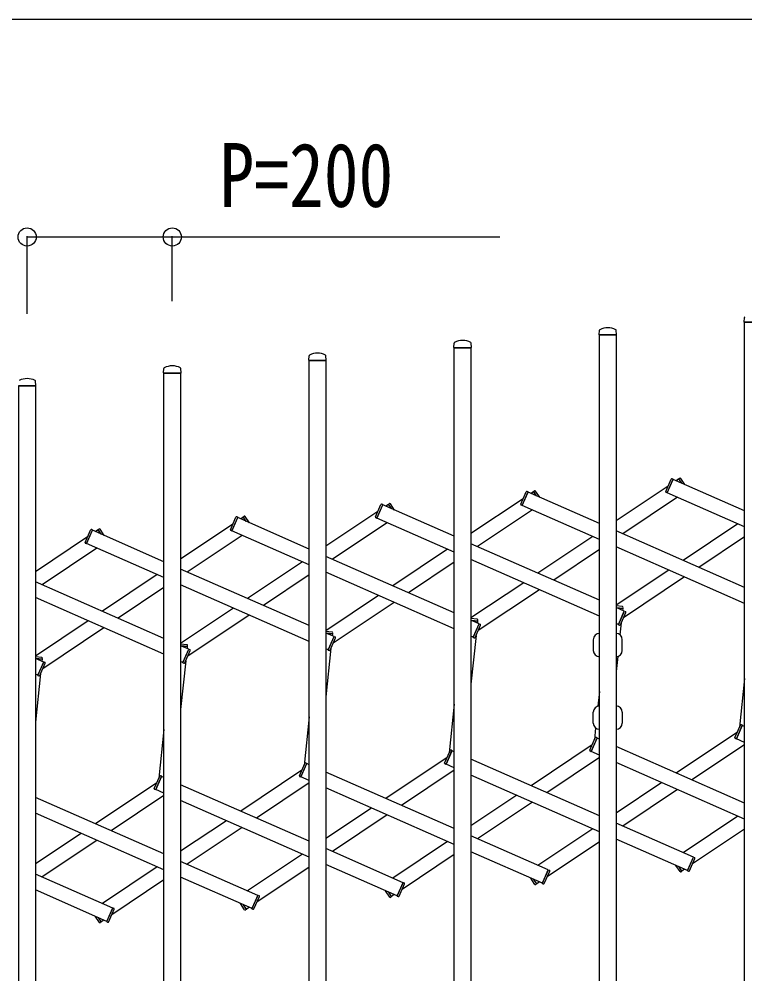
# Model space of a CAD drawing. Units: millimetres, scale not verified. Extents: x -16832 to 16820, y -11880 to 11880.
# Drawn here: x -1348 to -348, y -8016 to -6702 of the extents above; entities that cross this region are included whole.
import ezdxf
from ezdxf.enums import TextEntityAlignment as Align

# ---------------------------------------------------------------- set-up
doc = ezdxf.new("R2010")
doc.units = ezdxf.units.MM
doc.header["$LTSCALE"] = 50
for name, color, linetype in [('0-3_YKK_13', 4, 'Continuous'), ('0-4_YKK_A1', 4, 'Continuous'), ('0-5_YKK_D', 6, 'Continuous')]:
    doc.layers.add(name, color=color, linetype=linetype)
doc.styles.add('ＭＳ ゴシック', font='')
doc.styles.get('ＭＳ ゴシック').set_extended_font_data('MS Gothic')

msp = doc.modelspace()

# ---------------------------------------------------------------- linework, layer by layer
at = {"layer": '0-3_YKK_13'}
for p, q in [((-348.42, -7118.71), (-348.05, -7112.58)), ((-324.72, -7119.02), (-348.12, -7119.02)), ((-548.42, -7136.2), (-548.05, -7130.08)), ((-524.72, -7136.52), (-548.12, -7136.52)), ((-524.42, -7136.2), (-524.8, -7130.08)), ((-748.42, -7153.7), (-748.05, -7147.57)), ((-724.42, -7153.7), (-724.8, -7147.57)), ((-948.42, -7171.2), (-948.05, -7165.07)), ((-924.42, -7171.2), (-924.8, -7165.07)), ((-724.72, -7154.02), (-748.12, -7154.02)), ((-924.72, -7171.52), (-948.12, -7171.52)), ((-1148.42, -7188.7), (-1148.05, -7182.57)), ((-1124.72, -7189.02), (-1148.12, -7189.02)), ((-1124.42, -7188.7), (-1124.8, -7182.57)), ((-1324.42, -7206.19), (-1324.8, -7200.07)), ((-1324.72, -7206.51), (-1348.12, -7206.51)), ((-456.41, -7352.14), (-448.92, -7335.12)), ((-454.53, -7354.07), (-446.23, -7335.21)), ((-446.23, -7335.21), (-447.6, -7334.61)), ((-438.63, -7334.55), (-437.39, -7333.71)), ((-434.53, -7340.69), (-438.63, -7334.55)), ((-430.27, -7342.56), (-436, -7333.99)), ((-656.41, -7369.64), (-648.92, -7352.62)), ((-654.53, -7371.56), (-646.23, -7352.71)), ((-646.23, -7352.71), (-647.6, -7352.11)), ((-638.63, -7352.04), (-637.39, -7351.21)), ((-634.53, -7358.19), (-638.63, -7352.04)), ((-630.27, -7360.06), (-636, -7351.49)), ((-454.53, -7354.07), (-455.9, -7353.46)), ((-856.41, -7387.14), (-848.92, -7370.12)), ((-854.53, -7389.06), (-846.23, -7370.21)), ((-846.23, -7370.21), (-847.6, -7369.6)), ((-838.63, -7369.54), (-837.39, -7368.71)), ((-834.53, -7375.68), (-838.63, -7369.54)), ((-830.27, -7377.56), (-836, -7368.99)), ((-654.53, -7371.56), (-655.9, -7370.96)), ((-1056.41, -7404.64), (-1048.92, -7387.61)), ((-1054.53, -7406.56), (-1046.23, -7387.7)), ((-1046.23, -7387.7), (-1047.6, -7387.1)), ((-1038.63, -7387.04), (-1037.39, -7386.21)), ((-1034.53, -7393.18), (-1038.63, -7387.04)), ((-1030.27, -7395.06), (-1036, -7386.48)), ((-854.53, -7389.06), (-855.9, -7388.46)), ((-1256.41, -7422.14), (-1248.92, -7405.11)), ((-1254.53, -7424.06), (-1246.23, -7405.2)), ((-1246.23, -7405.2), (-1247.6, -7404.6)), ((-1238.63, -7404.54), (-1237.39, -7403.7)), ((-1234.53, -7410.68), (-1238.63, -7404.54)), ((-1230.27, -7412.55), (-1236, -7403.98)), ((-1054.53, -7406.56), (-1055.9, -7405.96)), ((-1254.53, -7424.06), (-1255.9, -7423.45)), ((-516.27, -7510.56), (-524.92, -7509.66)), ((-515.54, -7513.15), (-524.23, -7512.24)), ((-521.82, -7535.48), (-513.52, -7516.63)), ((-519.13, -7535.57), (-511.64, -7518.55)), ((-515.54, -7513.15), (-515.38, -7511.66)), ((-513.52, -7516.63), (-512.15, -7517.23)), ((-716.27, -7528.06), (-724.92, -7527.15)), ((-715.54, -7530.65), (-724.23, -7529.74)), ((-721.82, -7552.98), (-713.52, -7534.12)), ((-715.54, -7530.65), (-715.38, -7529.16)), ((-713.52, -7534.12), (-712.15, -7534.73)), ((-916.27, -7545.56), (-924.92, -7544.65)), ((-915.54, -7548.15), (-924.23, -7547.24)), ((-915.54, -7548.15), (-915.38, -7546.66)), ((-719.13, -7553.07), (-711.64, -7536.05)), ((-521.82, -7535.48), (-520.45, -7536.08)), ((-921.82, -7570.48), (-913.52, -7551.62)), ((-919.13, -7570.57), (-911.64, -7553.54)), ((-913.52, -7551.62), (-912.15, -7552.22)), ((-721.82, -7552.98), (-720.45, -7553.58)), ((-556.42, -7556.12), (-556.42, -7571.12)), ((-516.42, -7571.12), (-516.42, -7556.12)), ((-1116.27, -7563.06), (-1124.92, -7562.15)), ((-1115.54, -7565.65), (-1124.23, -7564.74)), ((-1121.82, -7587.97), (-1113.52, -7569.12)), ((-1119.13, -7588.06), (-1111.64, -7571.04)), ((-1115.54, -7565.65), (-1115.38, -7564.16)), ((-1113.52, -7569.12), (-1112.15, -7569.72)), ((-921.82, -7570.48), (-920.45, -7571.08)), ((-1316.27, -7580.55), (-1324.92, -7579.65)), ((-1315.54, -7583.14), (-1324.23, -7582.23)), ((-1321.82, -7605.47), (-1313.52, -7586.62)), ((-1315.54, -7583.14), (-1315.38, -7581.65)), ((-1313.52, -7586.62), (-1312.15, -7587.22)), ((-1319.13, -7605.56), (-1311.64, -7588.54)), ((-1121.82, -7587.97), (-1120.45, -7588.58)), ((-1321.82, -7605.47), (-1320.45, -7606.08)), ((-556.42, -7670.92), (-556.42, -7655.92)), ((-516.42, -7655.92), (-516.42, -7670.92)), ((-361.21, -7691), (-353.72, -7673.97)), ((-359.33, -7692.92), (-351.03, -7674.07)), ((-351.03, -7674.07), (-352.4, -7673.46)), ((-561.21, -7708.5), (-553.72, -7691.47)), ((-559.33, -7710.42), (-551.03, -7691.56)), ((-551.03, -7691.56), (-552.4, -7690.96)), ((-359.33, -7692.92), (-360.7, -7692.32)), ((-761.21, -7725.99), (-753.72, -7708.97)), ((-759.33, -7727.92), (-751.03, -7709.06)), ((-751.03, -7709.06), (-752.4, -7708.46)), ((-559.33, -7710.42), (-560.7, -7709.82)), ((-961.21, -7743.49), (-953.72, -7726.47)), ((-959.33, -7745.41), (-951.03, -7726.56)), ((-951.03, -7726.56), (-952.4, -7725.96)), ((-759.33, -7727.92), (-760.7, -7727.31)), ((-1161.21, -7760.99), (-1153.72, -7743.97)), ((-1159.33, -7762.91), (-1151.03, -7744.06)), ((-1151.03, -7744.06), (-1152.4, -7743.45)), ((-959.33, -7745.41), (-960.7, -7744.81)), ((-1159.33, -7762.91), (-1160.7, -7762.31)), ((-426.62, -7874.34), (-418.32, -7855.48)), ((-423.93, -7874.43), (-416.44, -7857.4)), ((-418.32, -7855.48), (-416.95, -7856.08)), ((-626.62, -7891.83), (-618.32, -7872.98)), ((-623.93, -7891.92), (-616.44, -7874.9)), ((-618.32, -7872.98), (-616.95, -7873.58)), ((-436.85, -7875.56), (-442.58, -7866.98)), ((-434.22, -7875), (-438.32, -7868.86)), ((-434.22, -7875), (-435.46, -7875.83)), ((-426.62, -7874.34), (-425.25, -7874.94)), ((-636.85, -7893.05), (-642.58, -7884.48)), ((-634.22, -7892.5), (-638.32, -7886.36)), ((-836.85, -7910.55), (-842.58, -7901.98)), ((-826.62, -7909.33), (-818.32, -7890.48)), ((-823.93, -7909.42), (-816.44, -7892.4)), ((-818.32, -7890.48), (-816.95, -7891.08)), ((-634.22, -7892.5), (-635.46, -7893.33)), ((-626.62, -7891.83), (-625.25, -7892.44)), ((-1026.62, -7926.83), (-1018.32, -7907.97)), ((-1023.93, -7926.92), (-1016.44, -7909.9)), ((-1018.32, -7907.97), (-1016.95, -7908.58)), ((-834.22, -7909.99), (-838.32, -7903.85)), ((-834.22, -7909.99), (-835.46, -7910.83)), ((-826.62, -7909.33), (-825.25, -7909.93)), ((-1226.62, -7944.33), (-1218.32, -7925.47)), ((-1223.93, -7944.42), (-1216.44, -7927.39)), ((-1218.32, -7925.47), (-1216.95, -7926.08)), ((-1036.85, -7928.05), (-1042.58, -7919.48)), ((-1034.22, -7927.49), (-1038.32, -7921.35)), ((-1034.22, -7927.49), (-1035.46, -7928.33)), ((-1026.62, -7926.83), (-1025.25, -7927.43)), ((-1236.85, -7945.55), (-1242.58, -7936.98)), ((-1234.22, -7944.99), (-1238.32, -7938.85)), ((-1234.22, -7944.99), (-1235.46, -7945.82)), ((-1226.62, -7944.33), (-1225.25, -7944.93))]:
    msp.add_line(p, q, dxfattribs=at)
for centre, radius, start, end in [((-347.05, -7112.64), 1, 117.6601, 176.5), ((-536.42, -7150.41), 23.89, 62.3399, 117.6601), ((-348.12, -7118.72), 0.3, 176.5, 180), ((-348.12, -7118.72), 0.3, 180, 270), ((-548.12, -7136.22), 0.3, 176.5, 180), ((-548.12, -7136.22), 0.3, 180, 270), ((-547.05, -7130.14), 1, 117.6601, 176.5), ((-525.8, -7130.14), 1, 3.5, 62.3399), ((-524.72, -7136.22), 0.3, 270, 0), ((-524.72, -7136.22), 0.3, 0, 3.5), ((-747.05, -7147.64), 1, 117.6601, 176.5), ((-736.42, -7167.91), 23.89, 62.3399, 117.6601), ((-725.8, -7147.64), 1, 3.5, 62.3399), ((-947.05, -7165.13), 1, 117.6601, 176.5), ((-936.42, -7185.41), 23.89, 62.3399, 117.6601), ((-925.8, -7165.13), 1, 3.5, 62.3399), ((-748.12, -7153.72), 0.3, 176.5, 180), ((-748.12, -7153.72), 0.3, 180, 270), ((-724.72, -7153.72), 0.3, 270, 0), ((-724.72, -7153.72), 0.3, 0, 3.5), ((-1136.42, -7202.91), 23.89, 62.3399, 117.6601), ((-948.12, -7171.22), 0.3, 176.5, 180), ((-948.12, -7171.22), 0.3, 180, 270), ((-924.72, -7171.22), 0.3, 270, 0), ((-924.72, -7171.22), 0.3, 0, 3.5), ((-1148.12, -7188.72), 0.3, 176.5, 180), ((-1148.12, -7188.72), 0.3, 180, 270), ((-1147.05, -7182.63), 1, 117.6601, 176.5), ((-1125.8, -7182.63), 1, 3.5, 62.3399), ((-1124.72, -7188.72), 0.3, 270, 0), ((-1124.72, -7188.72), 0.3, 0, 3.5), ((-1336.42, -7220.4), 23.89, 62.3399, 117.6601), ((-1325.8, -7200.13), 1, 3.5, 62.3399), ((-1324.72, -7206.21), 0.3, 270, 0), ((-1324.72, -7206.21), 0.3, 0, 3.5), ((-448, -7335.52), 1, 66.24664, 156.24664), ((-436.83, -7334.55), 1, 33.75336, 123.75336), ((-648, -7353.02), 1, 66.24664, 156.24664), ((-636.83, -7352.04), 1, 33.75336, 123.75336), ((-455.5, -7352.55), 1, 156.24664, 246.24664), ((-848, -7370.52), 1, 66.24664, 156.24664), ((-836.83, -7369.54), 1, 33.75336, 123.75336), ((-655.5, -7370.04), 1, 156.24664, 246.24664), ((-1048, -7388.02), 1, 66.24664, 156.24664), ((-1036.83, -7387.04), 1, 33.75336, 123.75336), ((-855.5, -7387.54), 1, 156.24664, 246.24664), ((-1248, -7405.51), 1, 66.24664, 156.24664), ((-1236.83, -7404.54), 1, 33.75336, 123.75336), ((-1055.5, -7405.04), 1, 156.24664, 246.24664), ((-1255.5, -7422.54), 1, 156.24664, 246.24664), ((-516.37, -7511.56), 1, 354.00983, 84.00983), ((-512.55, -7518.14), 1, 336.24664, 66.24664), ((-716.37, -7529.06), 1, 354.00983, 84.00983), ((-916.37, -7546.55), 1, 354.00983, 84.00983), ((-712.55, -7535.64), 1, 336.24664, 66.24664), ((-520.04, -7535.17), 1, 246.24664, 336.24664), ((-912.55, -7553.14), 1, 336.24664, 66.24664), ((-720.04, -7552.67), 1, 246.24664, 336.24664), ((-547.92, -7556.12), 8.5, 90, 180), ((-524.92, -7556.12), 8.5, 0, 90), ((-1116.37, -7564.05), 1, 354.00983, 84.00983), ((-1112.55, -7570.64), 1, 336.24664, 66.24664), ((-920.04, -7570.16), 1, 246.24664, 336.24664), ((-547.92, -7571.12), 8.5, 180, 270), ((-524.92, -7571.12), 8.5, 270, 0), ((-1316.37, -7581.55), 1, 354.00983, 84.00983), ((-1312.55, -7588.14), 1, 336.24664, 66.24664), ((-1120.04, -7587.66), 1, 246.24664, 336.24664), ((-1320.04, -7605.16), 1, 246.24664, 336.24664), ((-547.92, -7655.92), 8.5, 90, 180), ((-524.92, -7655.92), 8.5, 0, 90), ((-547.92, -7670.92), 8.5, 180, 270), ((-524.92, -7670.92), 8.5, 270, 0), ((-352.8, -7674.38), 1, 66.24664, 156.24664), ((-552.8, -7691.88), 1, 66.24664, 156.24664), ((-360.3, -7691.4), 1, 156.24664, 246.24664), ((-752.8, -7709.37), 1, 66.24664, 156.24664), ((-560.3, -7708.9), 1, 156.24664, 246.24664), ((-952.8, -7726.87), 1, 66.24664, 156.24664), ((-760.3, -7726.4), 1, 156.24664, 246.24664), ((-1152.8, -7744.37), 1, 66.24664, 156.24664), ((-960.3, -7743.9), 1, 156.24664, 246.24664), ((-1160.3, -7761.39), 1, 156.24664, 246.24664), ((-417.35, -7857), 1, 336.24664, 66.24664), ((-617.35, -7874.5), 1, 336.24664, 66.24664), ((-436.02, -7875), 1, 213.75336, 303.75336), ((-424.84, -7874.02), 1, 246.24664, 336.24664), ((-817.35, -7892), 1, 336.24664, 66.24664), ((-636.02, -7892.5), 1, 213.75336, 303.75336), ((-624.84, -7891.52), 1, 246.24664, 336.24664), ((-1017.35, -7909.49), 1, 336.24664, 66.24664), ((-836.02, -7910), 1, 213.75336, 303.75336), ((-824.84, -7909.02), 1, 246.24664, 336.24664), ((-1217.35, -7926.99), 1, 336.24664, 66.24664), ((-1036.02, -7927.49), 1, 213.75336, 303.75336), ((-1024.84, -7926.52), 1, 246.24664, 336.24664), ((-1236.02, -7944.99), 1, 213.75336, 303.75336), ((-1224.84, -7944.01), 1, 246.24664, 336.24664)]:
    msp.add_arc(centre, radius, start, end, dxfattribs=at)
at = {"layer": '0-4_YKK_A1'}
for p, q in [((-454.41, -7353.79), (-446.35, -7335.49)), ((-347.92, -7378.8), (-446.35, -7335.49)), ((-438.47, -7334.8), (-442.22, -7337.3)), ((-434.53, -7340.69), (-438.47, -7334.8)), ((-453.07, -7344.56), (-524.92, -7392.57)), ((-653.07, -7362.06), (-724.92, -7410.07)), ((-654.41, -7371.29), (-646.35, -7352.98)), ((-547.92, -7396.3), (-646.35, -7352.98)), ((-638.47, -7352.29), (-642.22, -7354.8)), ((-634.53, -7358.19), (-638.47, -7352.29)), ((-440.23, -7360.03), (-515.72, -7410.47)), ((-347.92, -7400.65), (-454.41, -7353.79)), ((-854.41, -7388.79), (-846.35, -7370.48)), ((-747.92, -7413.8), (-846.35, -7370.48)), ((-838.47, -7369.79), (-842.22, -7372.3)), ((-834.53, -7375.68), (-838.47, -7369.79)), ((-547.92, -7418.15), (-654.41, -7371.29)), ((-1054.41, -7406.29), (-1046.35, -7387.98)), ((-947.92, -7431.29), (-1046.35, -7387.98)), ((-1038.47, -7387.29), (-1042.22, -7389.8)), ((-1034.53, -7393.18), (-1038.47, -7387.29)), ((-853.07, -7379.55), (-924.92, -7427.57)), ((-747.92, -7435.65), (-854.41, -7388.79)), ((-640.23, -7377.53), (-715.72, -7427.97)), ((-1053.07, -7397.05), (-1124.92, -7445.07)), ((-840.23, -7395.03), (-915.72, -7445.47)), ((-357.13, -7396.6), (-432.62, -7447.04)), ((-1253.07, -7414.55), (-1324.92, -7462.56)), ((-1254.41, -7423.78), (-1246.35, -7405.48)), ((-1147.92, -7448.79), (-1246.35, -7405.48)), ((-1238.47, -7404.79), (-1242.22, -7407.3)), ((-1234.53, -7410.68), (-1238.47, -7404.79)), ((-1040.23, -7412.52), (-1115.72, -7462.97)), ((-947.92, -7453.15), (-1054.41, -7406.29)), ((-557.13, -7414.1), (-632.62, -7464.54)), ((-347.92, -7484.32), (-524.92, -7406.42)), ((-347.92, -7414.5), (-410.91, -7456.59)), ((-1147.92, -7470.64), (-1254.41, -7423.78)), ((-547.92, -7501.81), (-724.92, -7423.92)), ((-347.92, -7506.17), (-524.92, -7428.27)), ((-1240.23, -7430.02), (-1315.72, -7480.46)), ((-747.92, -7519.31), (-924.92, -7441.42)), ((-757.13, -7431.6), (-832.62, -7482.04)), ((-547.92, -7432), (-610.91, -7474.09)), ((-957.13, -7449.09), (-1032.62, -7499.54)), ((-747.92, -7449.5), (-810.91, -7491.59)), ((-547.92, -7523.66), (-724.92, -7445.77)), ((-1157.13, -7466.59), (-1232.62, -7517.03)), ((-947.92, -7536.81), (-1124.92, -7458.91)), ((-947.92, -7466.99), (-1010.91, -7509.09)), ((-747.92, -7541.16), (-924.92, -7463.27)), ((-452.33, -7460.22), (-524.92, -7508.73)), ((-1147.92, -7554.31), (-1324.92, -7476.41)), ((-947.92, -7558.66), (-1124.92, -7480.77)), ((-652.33, -7477.72), (-724.92, -7526.23)), ((-430.63, -7469.77), (-514.97, -7526.13)), ((-1147.92, -7484.49), (-1210.91, -7526.59)), ((-630.63, -7487.27), (-714.97, -7543.63)), ((-1147.92, -7576.16), (-1324.92, -7498.26)), ((-852.33, -7495.21), (-924.92, -7543.72)), ((-830.63, -7504.76), (-914.97, -7561.13)), ((-1052.33, -7512.71), (-1124.92, -7561.22)), ((-513.64, -7516.9), (-524.92, -7511.93)), ((-524.23, -7512.24), (-515.83, -7513.12)), ((-521.7, -7535.21), (-513.64, -7516.9)), ((-515.83, -7513.12), (-516.12, -7515.81)), ((-1252.33, -7530.21), (-1324.92, -7578.72)), ((-1030.63, -7522.26), (-1114.97, -7578.63)), ((-713.64, -7534.4), (-724.92, -7529.43)), ((-724.23, -7529.74), (-715.83, -7530.62)), ((-715.83, -7530.62), (-716.12, -7533.31)), ((-521.7, -7535.21), (-524.92, -7533.79)), ((-517.9, -7532.77), (-519.65, -7549.46)), ((-1230.63, -7539.76), (-1314.97, -7596.13)), ((-913.64, -7551.9), (-924.92, -7546.93)), ((-924.23, -7547.24), (-915.83, -7548.12)), ((-721.7, -7552.7), (-713.64, -7534.4)), ((-921.7, -7570.2), (-913.64, -7551.9)), ((-915.83, -7548.12), (-916.12, -7550.81)), ((-717.9, -7550.27), (-724.92, -7617.25)), ((-721.7, -7552.7), (-724.92, -7551.28)), ((-1113.64, -7569.39), (-1124.92, -7564.43)), ((-1124.23, -7564.74), (-1115.83, -7565.62)), ((-1121.7, -7587.7), (-1113.64, -7569.39)), ((-1115.83, -7565.62), (-1116.12, -7568.3)), ((-917.9, -7567.77), (-924.92, -7634.75)), ((-921.7, -7570.2), (-924.92, -7568.78)), ((-1313.64, -7586.89), (-1324.92, -7581.93)), ((-1324.23, -7582.23), (-1315.83, -7583.11)), ((-1321.7, -7605.2), (-1313.64, -7586.89)), ((-1315.83, -7583.11), (-1316.12, -7585.8)), ((-1117.9, -7585.27), (-1124.92, -7652.24)), ((-1121.7, -7587.7), (-1124.92, -7586.28)), ((-522.78, -7579.35), (-524.92, -7599.75)), ((-1317.9, -7602.76), (-1324.92, -7669.74)), ((-1321.7, -7605.2), (-1324.92, -7603.78)), ((-347.92, -7609.8), (-354.95, -7676.77)), ((-547.92, -7627.29), (-550.07, -7647.7)), ((-747.92, -7644.79), (-754.95, -7711.77)), ((-947.92, -7662.29), (-954.95, -7729.27)), ((-553.2, -7677.59), (-554.95, -7694.27)), ((-359.21, -7692.65), (-351.15, -7674.34)), ((-347.92, -7675.76), (-351.15, -7674.34)), ((-1147.92, -7679.79), (-1154.95, -7746.77)), ((-559.21, -7710.14), (-551.15, -7691.84)), ((-547.92, -7693.26), (-551.15, -7691.84)), ((-357.87, -7683.41), (-442.22, -7739.78)), ((-557.87, -7700.91), (-642.22, -7757.28)), ((-347.92, -7781.27), (-524.92, -7703.38)), ((-347.92, -7700.82), (-420.52, -7749.33)), ((-347.92, -7697.61), (-359.21, -7692.65)), ((-757.87, -7718.41), (-842.22, -7774.77)), ((-759.21, -7727.64), (-751.15, -7709.34)), ((-747.92, -7710.76), (-751.15, -7709.34)), ((-547.92, -7718.32), (-620.52, -7766.83)), ((-547.92, -7715.11), (-559.21, -7710.14)), ((-959.21, -7745.14), (-951.15, -7726.83)), ((-947.92, -7728.25), (-951.15, -7726.83)), ((-747.92, -7732.61), (-759.21, -7727.64)), ((-547.92, -7798.77), (-724.92, -7720.88)), ((-347.92, -7803.13), (-524.92, -7725.23)), ((-1159.21, -7762.64), (-1151.15, -7744.33)), ((-1147.92, -7745.75), (-1151.15, -7744.33)), ((-957.87, -7735.91), (-1042.22, -7792.27)), ((-747.92, -7816.27), (-924.92, -7738.38)), ((-747.92, -7735.81), (-820.52, -7784.32)), ((-547.92, -7820.62), (-724.92, -7742.73)), ((-1157.87, -7753.4), (-1242.22, -7809.77)), ((-947.92, -7833.77), (-1124.92, -7755.87)), ((-947.92, -7753.31), (-1020.52, -7801.82)), ((-947.92, -7750.11), (-959.21, -7745.14)), ((-461.93, -7752.95), (-524.92, -7795.05)), ((-1147.92, -7770.81), (-1220.52, -7819.32)), ((-1147.92, -7767.6), (-1159.21, -7762.64)), ((-747.92, -7838.12), (-924.92, -7760.23)), ((-661.93, -7770.45), (-724.92, -7812.54)), ((-440.23, -7762.5), (-515.72, -7812.95)), ((-1147.92, -7851.27), (-1324.92, -7773.37)), ((-947.92, -7855.62), (-1124.92, -7777.72)), ((-640.23, -7780), (-715.72, -7830.44)), ((-1147.92, -7873.12), (-1324.92, -7795.22)), ((-861.93, -7787.95), (-924.92, -7830.04)), ((-1061.93, -7805.45), (-1124.92, -7847.54)), ((-840.23, -7797.5), (-915.72, -7847.94)), ((-418.44, -7855.75), (-524.92, -7808.89)), ((-357.13, -7799.07), (-432.62, -7849.52)), ((-1261.93, -7822.94), (-1324.92, -7865.04)), ((-1040.23, -7815), (-1115.72, -7865.44)), ((-557.13, -7816.57), (-632.62, -7867.01)), ((-347.92, -7816.97), (-419.78, -7864.99)), ((-1240.23, -7832.49), (-1315.72, -7882.94)), ((-757.13, -7834.07), (-832.62, -7884.51)), ((-618.44, -7873.25), (-724.92, -7826.39)), ((-547.92, -7834.47), (-619.78, -7882.49)), ((-426.5, -7874.06), (-524.92, -7830.75)), ((-818.44, -7890.75), (-924.92, -7843.89)), ((-626.5, -7891.56), (-724.92, -7848.24)), ((-1018.44, -7908.25), (-1124.92, -7861.39)), ((-957.13, -7851.57), (-1032.62, -7902.01)), ((-747.92, -7851.97), (-819.78, -7899.98)), ((-426.5, -7874.06), (-418.44, -7855.75)), ((-1157.13, -7869.06), (-1232.62, -7919.51)), ((-947.92, -7869.47), (-1019.78, -7917.48)), ((-826.5, -7909.06), (-924.92, -7865.74)), ((-626.5, -7891.56), (-618.44, -7873.25)), ((-434.38, -7874.75), (-438.32, -7868.86)), ((-430.63, -7872.24), (-434.38, -7874.75)), ((-1218.44, -7925.75), (-1324.92, -7878.89)), ((-1147.92, -7886.96), (-1219.78, -7934.98)), ((-1026.5, -7926.55), (-1124.92, -7883.24)), ((-634.38, -7892.25), (-638.32, -7886.36)), ((-1226.5, -7944.05), (-1324.92, -7900.74)), ((-826.5, -7909.06), (-818.44, -7890.75)), ((-630.63, -7889.74), (-634.38, -7892.25)), ((-1026.5, -7926.55), (-1018.44, -7908.25)), ((-834.38, -7909.75), (-838.32, -7903.85)), ((-830.63, -7907.24), (-834.38, -7909.75)), ((-1226.5, -7944.05), (-1218.44, -7925.75)), ((-1034.38, -7927.24), (-1038.32, -7921.35)), ((-1030.63, -7924.74), (-1034.38, -7927.24)), ((-1234.38, -7944.74), (-1238.32, -7938.85)), ((-1230.63, -7942.23), (-1234.38, -7944.74))]:
    msp.add_line(p, q, dxfattribs=at)
for points in [[(-347.92, -7119.02), (-324.92, -7119.02), (-324.92, -8099.02), (-347.92, -8099.02)], [(-547.92, -7136.52), (-524.92, -7136.52), (-524.92, -8116.52), (-547.92, -8116.52)], [(-747.92, -7154.02), (-724.92, -7154.02), (-724.92, -8134.02), (-747.92, -8134.02)], [(-947.92, -7171.52), (-924.92, -7171.52), (-924.92, -8151.52), (-947.92, -8151.52)], [(-1147.92, -7189.02), (-1124.92, -7189.02), (-1124.92, -8169.02), (-1147.92, -8169.02)], [(-1347.92, -7206.51), (-1324.92, -7206.51), (-1324.92, -8186.51), (-1347.92, -8186.51)]]:
    msp.add_lwpolyline(points, close=True, dxfattribs=at)
at = {"layer": '0-5_YKK_D'}
for p, q in [((-2568.92, -6701.5), (2671.07, -6701.5)), ((-1336.42, -7107.37), (-1336.42, -7000.5)), ((-1136.42, -7089.87), (-1136.42, -7000.5))]:
    msp.add_line(p, q, dxfattribs=at)
msp.add_lwpolyline([(-1336.42, -7001.5), (-1136.42, -7001.5), (-685.22, -7001.5)], dxfattribs=at)
for centre in [(-1336.42, -7001.5), (-1136.42, -7001.5)]:
    msp.add_circle(centre, 12.5, dxfattribs=at)

# ---------------------------------------------------------------- texts
at = {"layer": '0-5_YKK_D', "style": 'ＭＳ ゴシック', "width": 0.8}
msp.add_text('P=200', height=87.98, dxfattribs=at).set_placement((-1071.42, -6986.5), align=Align.BOTTOM_LEFT)

doc.saveas('drawing.dxf')
